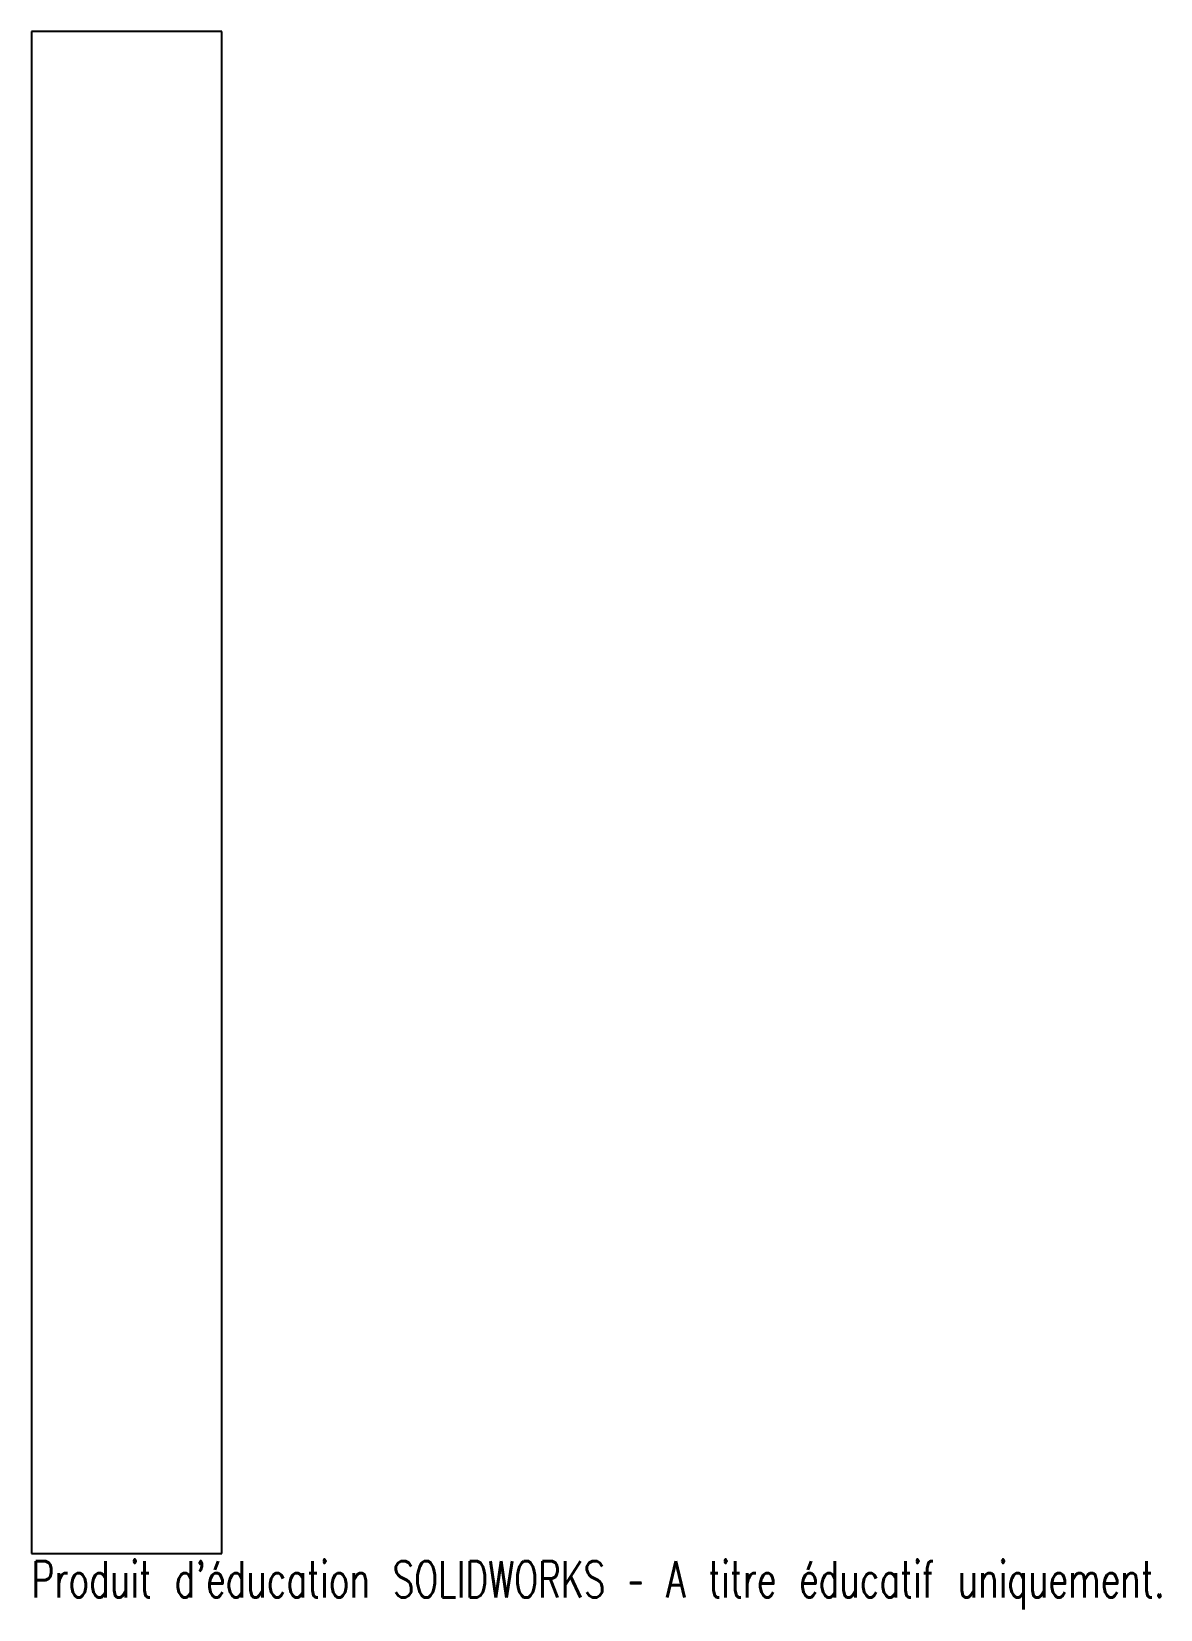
# Model space of a CAD drawing. Header units: inches. Extents: x -0.5 to 5.44, y -4.29 to 4.
import ezdxf

# ---------------------------------------------------------------- set-up
doc = ezdxf.new("R2010")
doc.units = ezdxf.units.IN
doc.header["$MEASUREMENT"] = 0
doc.styles.add('SLDTEXTSTYLE0', font='TXT', dxfattribs={"width": 0.7, "bigfont": 'bigfont'})

msp = doc.modelspace()

# ---------------------------------------------------------------- linework, layer by layer
at = {"color": 7, "linetype": 'Continuous', "lineweight": 25}
for p, q in [((-0.5, 4), (-0.5, -4)), ((0.5, 4), (-0.5, 4)), ((0.5, -4), (0.5, 4)), ((-0.5, -4), (0.5, -4))]:
    msp.add_line(p, q, dxfattribs=at)

# ---------------------------------------------------------------- texts
at = {"color": 7, "linetype": 'Continuous', "insert": (-0.5, -4.0401), "char_height": 0.1903, "attachment_point": 1, "style": 'SLDTEXTSTYLE0'}
msp.add_mtext("Produit d'éducation SOLIDWORKS – A titre éducatif uniquement.", dxfattribs=at)

doc.saveas('drawing.dxf')
